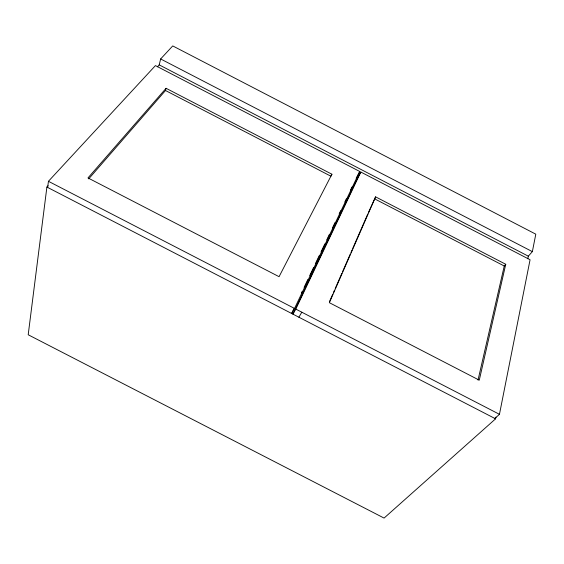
<?xml version="1.0" encoding="UTF-8"?>
<svg xmlns="http://www.w3.org/2000/svg" width="564" height="564" viewBox="0 0 564 564"><rect width="100%" height="100%" fill="white"/><g stroke="black" fill="none" stroke-linecap="round" stroke-linejoin="round"><path stroke-width="0.85" d="M48.088 185.753L46.904 187.051L28.2 334.762L384.077 518.083L495.58 418.826L495.925 417.106M47.651 187.438L48.441 181.298L155.431 65.6L359.783 171.498L294.535 308.445L291.651 313.478L293.914 308.734M527.798 258.756L528.32 256.176L532.36 251.636L535.8 234.173L172.732 45.917L160.648 58.966L159.21 64.881L157.427 66.82M494.832 418.446L499.457 414.314L530.068 259.75L360.826 172.041L357.957 177.202L292.892 314.127L295.79 309.093L360.826 172.041M505.753 264.283L479.266 380.171L329.376 302.692L375.589 196.85L505.753 264.283L504.258 266.011L478.025 380.08M88.717 178.866L165.499 90.515L166.07 88.301L331.921 174.22L279.074 276.691L87.977 177.928L166.07 88.301M329.602 301.359L332.76 294.147M333.458 292.547L334.508 290.143M335.213 288.535L341.869 273.307M342.567 271.707L350.272 254.068M350.977 252.468L352.028 250.063M352.726 248.456L367.791 213.996M368.489 212.388L375.589 196.85M301.458 292.92L302.212 291.334M304.102 287.379L307.873 279.476M309.756 275.521L313.535 267.611M315.417 263.656L319.189 255.746M321.078 251.798L324.85 243.888M326.739 239.933L329.376 234.398M332.393 228.067L335.037 222.533M339.19 213.834L340.698 210.668M344.844 201.975L346.359 198.81M350.505 190.11L352.014 186.945M356.166 178.245L359.783 171.498M331.921 174.22L330.892 176.201L165.499 90.515M298.878 317.215L301.818 312.209M48.441 181.298L294.535 308.445M295.79 309.093L499.457 414.314M46.904 187.051L495.58 418.826M160.648 58.966L532.36 251.636M159.21 64.881L528.32 256.176M374.447 198.761L504.258 266.011"/></g></svg>
